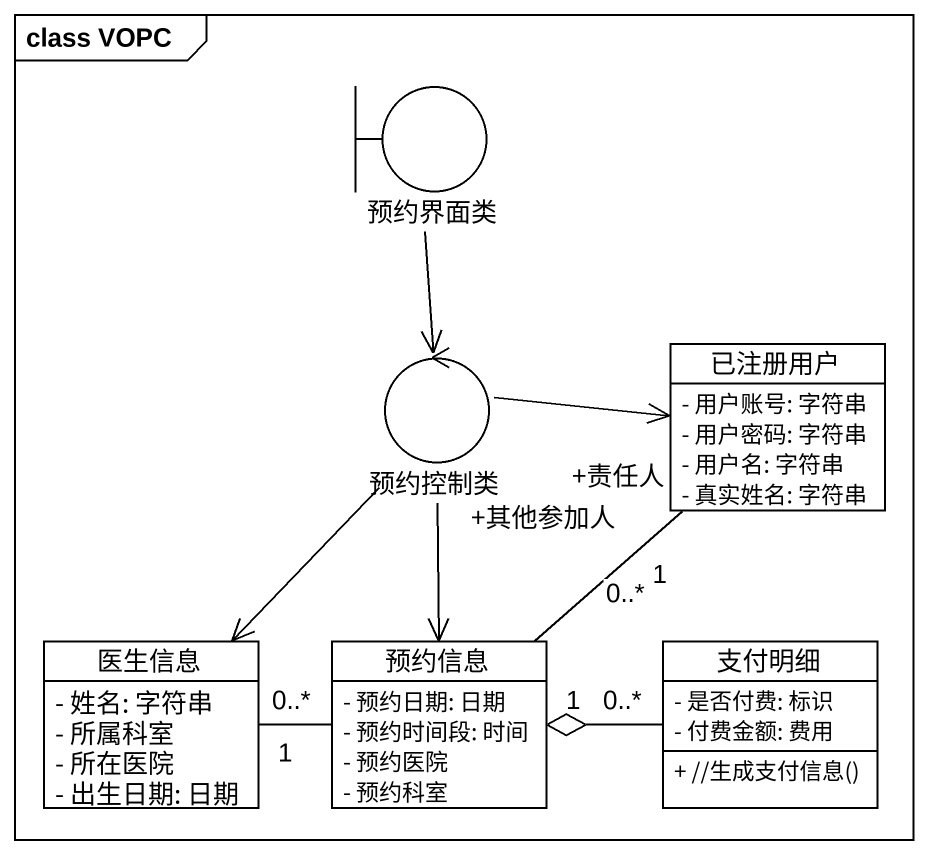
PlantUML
@startuml
mainframe class VOPC
allowmixing
hide circle
hide empty members
skinparam classAttributeIconSize 0
boundary 预约界面类
control 预约控制类
class 已注册用户 {
  - 用户账号: 字符串
  - 用户密码: 字符串
  - 用户名: 字符串
  - 真实姓名: 字符串
}
class 医生信息 {
  - 姓名: 字符串
  - 所属科室
  - 所在医院
  - 出生日期: 日期
}
class 预约信息 {
  - 预约日期: 日期
  - 预约时间段: 时间
  - 预约医院
  - 预约科室
}
class 支付明细 {
  - 是否付费: 标识
  - 付费金额: 费用
  + //生成支付信息()
}
预约界面类 --> 预约控制类
预约控制类 -right-> 已注册用户
预约控制类 --> 医生信息
预约控制类 --> 预约信息
预约信息 -up- "+责任人\n1" 已注册用户
预约信息 -up- "+其他参加人\n0..*" 已注册用户
预约信息 "0..*" -left- "1" 医生信息
支付明细 "0..*" -left-o "1" 预约信息
@enduml
